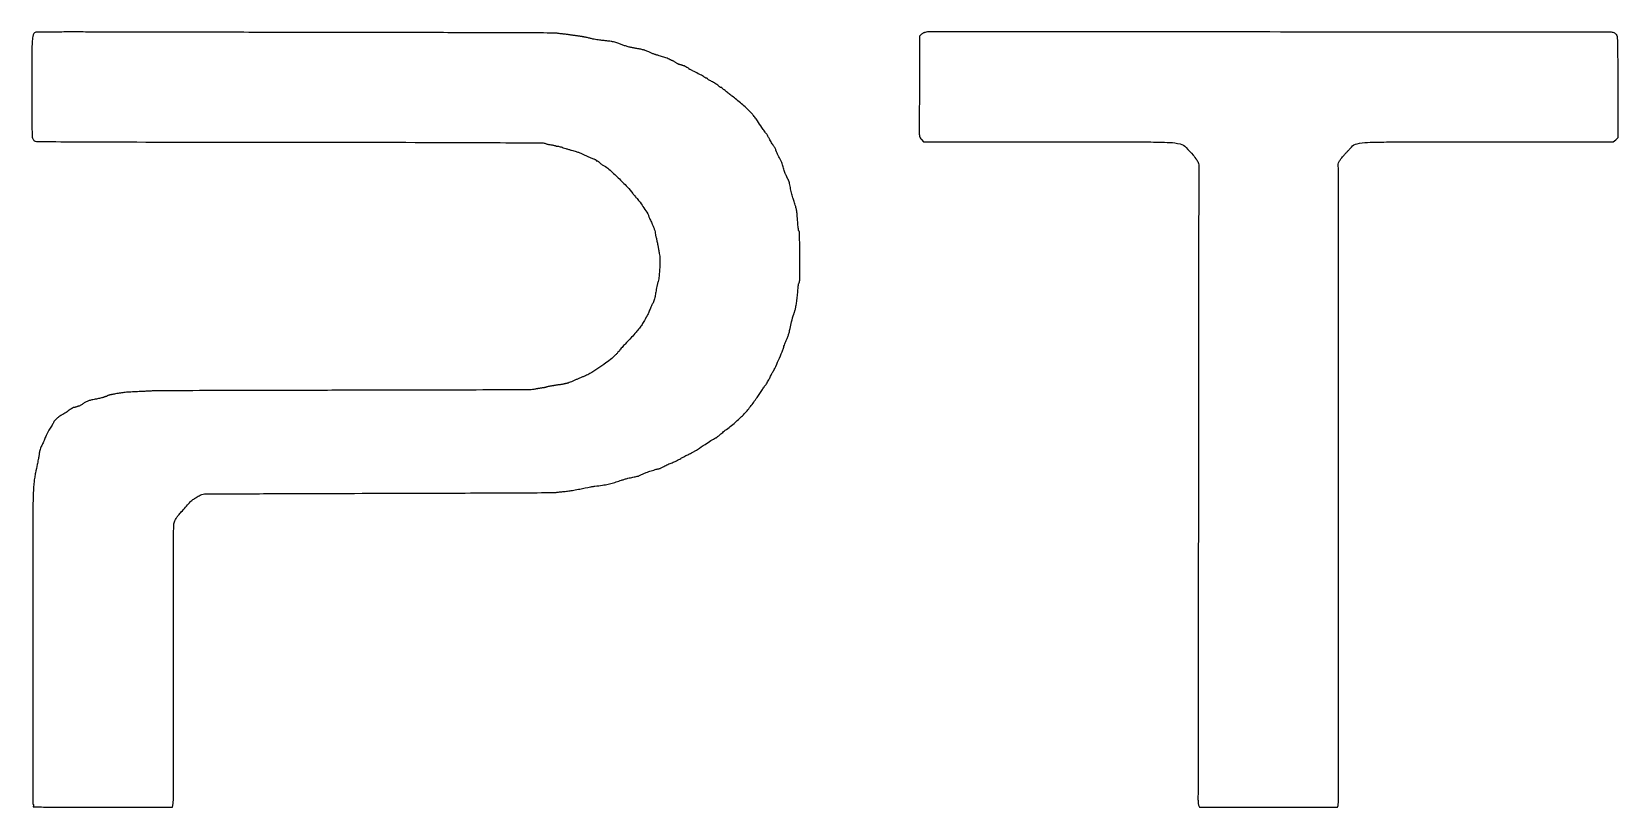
# Model space of a CAD drawing. Extents: x 153 to 7594, y 148 to 3762.
# Drawn here: x 2929 to 4996, y 148 to 1159 of the extents above; entities that cross this region are included whole.
import ezdxf

# ---------------------------------------------------------------- set-up
doc = ezdxf.new("R2010")
doc.units = 0

msp = doc.modelspace()

# ---------------------------------------------------------------- linework, layer by layer
for points in [[(2933.092419, 1157.628946, 0.230525), (2930.392306, 1154.407425, 0.045066), (2929.195176, 1146.714078, 0.014916), (2928.668486, 1131.439033, 0.000968), (2928.54861, 1087.056694, 0.0012), (2928.588759, 1062.50342, 0.001881), (2928.753386, 1041.390485, 0.000481), (2928.984303, 1022.948791, 0.071176), (2929.313981, 1020.847086, 0.036365), (2929.753445, 1019.715401, 0.02531), (2930.403257, 1018.507937, 0.025628), (2931.149173, 1017.407186, 0.047141), (2931.879119, 1016.609396, 0.184149), (2934.589735, 1015.553845, 0.000315), (2985.246909, 1015.224565, 0.001104), (3065.275735, 1014.931434, 0.000108), (3258.565138, 1014.691745, -0.000141), (3452.324829, 1014.438543, -0.00121), (3539.026972, 1014.090943, -0.00041), (3594.894108, 1013.685952, -0.137228), (3598.995051, 1012.503059, 0.082415), (3599.566409, 1012.268789, 0.008449), (3601.000137, 1011.966554, 0.010357), (3602.733334, 1011.668768, 0.008092), (3604.626153, 1011.415038, -0.012867), (3606.5784, 1011.13434, -0.013313), (3608.491427, 1010.756181, -0.013121), (3610.1274, 1010.341889, -0.054336), (3611.071751, 1009.9616, 0.031097), (3611.743254, 1009.654266, 0.042102), (3612.383764, 1009.468074, 0.048322), (3612.910263, 1009.414092, 0.200369), (3613.199697, 1009.53303, -0.260286), (3613.598192, 1009.645949, -0.005396), (3615.674707, 1009.129117, -0.011171), (3618.138981, 1008.428314, -0.007109), (3620.975567, 1007.50831, 0.005971), (3624.256024, 1006.436088, 0.00385), (3628.080919, 1005.268551, 0.003869), (3631.839657, 1004.18435, 0.007276), (3634.894388, 1003.376518, -0.020248), (3637.96039, 1002.480013, -0.010128), (3641.762726, 1001.112631, -0.010038), (3645.646689, 999.536297, -0.014595), (3649, 997.978841, 0.006445), (3652.146475, 996.454623, 0.006047), (3655.398438, 994.978434, 0.006029), (3658.314424, 993.738791, 0.02064), (3660.25, 993.035235, -0.022275), (3661.686455, 992.507781, -0.032135), (3662.898438, 991.906253, -0.033311), (3663.778226, 991.315217, -0.232207), (3664, 990.863431, 0.097686), (3664.06581, 990.529802, 0.175171), (3664.251051, 990.325429, 0.170381), (3664.528465, 990.283468, 0.0918), (3664.85464, 990.410163, -0.239198), (3665.337836, 990.450847, -0.043674), (3666.161867, 990.029293, -0.03856), (3667.12484, 989.316441, -0.026395), (3668.10464, 988.371862, 0.032332), (3669.303186, 987.243526, 0.01603), (3670.955552, 985.964991, 0.015838), (3672.760113, 984.744142, 0.022353), (3674.446176, 983.782277, -0.066398), (3680.481761, 979.596754, -0.007583), (3692.584714, 968.228673, -0.009627), (3704.436836, 956.302387, -0.030753), (3711.674744, 947.736036, 0.009607), (3712.742587, 946.358047, 0.004383), (3714.187451, 944.597548, 0.004338), (3715.742589, 942.768687, 0.005957), (3717.174744, 941.153074, -0.028846), (3721.023528, 936.388906, -0.009359), (3726.162245, 928.927759, -0.006971), (3730.998858, 921.389649, -0.071157), (3732.490061, 918, 0.02952), (3732.95943, 916.635889, 0.006276), (3733.944557, 914.325, 0.006545), (3735.15688, 911.671876, 0.006181), (3736.460965, 909, -0.01768), (3738.258545, 905.091533, -0.020946), (3739.667095, 901.278221, -0.022753), (3740.642225, 897.705502, -0.034658), (3741.127883, 894.527833, 0.03331), (3741.181244, 894.172279, 0.000697), (3741.565693, 892.42816, 0.001619), (3742.024772, 890.390416, 0.00109), (3742.561657, 888.066113, -0.003), (3743.135558, 885.537546, -0.002601), (3743.707671, 882.879246, -0.002617), (3744.200675, 880.466357, -0.007663), (3744.506241, 878.796492, 0.002786), (3744.793353, 877.136178, 0.000988), (3745.22202, 874.764076, 0.000981), (3745.702993, 872.161154, 0.001155), (3746.168984, 869.698234, -0.045605), (3746.864803, 862.632096, -0.012554), (3746.662435, 851.450578, -0.012719), (3745.8925, 840.251184, -0.04235), (3744.582538, 833, 0.005324), (3743.442453, 828.585367, 0.009655), (3742.618531, 824.948237, 0.008186), (3741.852896, 820.903757, 0.002779), (3740.868858, 815, -0.020384), (3740.303942, 812.218412, -0.015686), (3739.470055, 809.234375, -0.015945), (3738.512501, 806.490407, -0.036024), (3737.576284, 804.5, 0.014347), (3736.551081, 802.545031, 0.006372), (3735.306756, 799.9125, 0.006301), (3734.059055, 797.089816, 0.008462), (3733.004537, 794.5, -0.00955), (3732.015952, 792.087153, -0.010621), (3730.96867, 789.798745, -0.010027), (3729.997326, 787.888835, -0.053317), (3729.339519, 786.921259, 0.018912), (3728.826714, 786.268354, 0.022247), (3728.393484, 785.612096, 0.021856), (3728.08081, 785.033284, 0.113378), (3728, 784.681488, -0.130191), (3727.880216, 784.229255, -0.00275), (3726.715021, 782.209937, -0.006184), (3725.301963, 779.859123, -0.004105), (3723.625604, 777.195955, -0.021758), (3720.230626, 772.374713, -0.013701), (3715.875226, 767.037284, -0.01006), (3709.955759, 760.448594, -0.003892), (3701.5, 751.549344, 0.008741), (3699.720786, 749.640069, 0.005244), (3697.671917, 747.314281, 0.005249), (3695.681462, 744.956856, 0.009108), (3694.08525, 742.952323, -0.021704), (3692.331426, 740.860225, -0.009086), (3689.7995, 738.192245, -0.00897), (3686.983412, 735.43166, -0.01151), (3684.290643, 733, -0.02217), (3676.679793, 727.005651, -0.009791), (3666.133855, 719.740764, -0.008327), (3655.740026, 713.122697, -0.05056), (3650, 710.354885, 0.009392), (3647.691436, 709.467302, 0.002947), (3644.268529, 708.053381, 0.002943), (3640.465667, 706.429813, 0.003254), (3636.807757, 704.814248, -0.004818), (3633.322926, 703.288134, -0.005925), (3630.040928, 701.934115, -0.004967), (3627.262642, 700.858111, -0.042354), (3625.977872, 700.495738, 0.005734), (3625.037572, 700.303446, 0.00396), (3623.977566, 700.065175, 0.003993), (3622.96201, 699.819865, 0.00816), (3622.170115, 699.608085, -0.022351), (3621.24476, 699.388544, -0.005171), (3619.668721, 699.105158, -0.005329), (3617.845305, 698.816676, -0.005189), (3616, 698.564395, 0.002857), (3614.121425, 698.316486, 0.00265), (3612.198162, 698.041097, 0.002642), (3610.489697, 697.777982, 0.008905), (3609.37672, 697.580165, -0.004231), (3608.306574, 697.379624, -0.001515), (3606.777527, 697.111238, -0.001502), (3605.098878, 696.827022, -0.001777), (3603.51003, 696.56872, 0.008124), (3602.022489, 696.307467, 0.010099), (3600.648998, 696.014289, 0.008571), (3599.510931, 695.726555, 0.072324), (3599.02705, 695.516718, -0.078113), (3598.538101, 695.311337, -0.008796), (3597.360942, 695.042947, -0.010495), (3595.93887, 694.775959, -0.008344), (3594.39374, 694.545738, 0.004449), (3592.7199, 694.309652, 0.003493), (3590.909411, 694.024897, 0.003531), (3589.229396, 693.736424, 0.008669), (3588, 693.494309, -0.007729), (3586.734331, 693.242577, -0.002725), (3584.9125, 692.919668, -0.002704), (3582.906146, 692.586482, -0.003171), (3581, 692.292911, -0.035614), (3577.367354, 692.018954, -0.000049), (3507.46875, 691.740839, -0.000417), (3429.14437, 691.502181, -0.000257), (3337, 691.345759, 0.00023), (3244.336878, 691.193567, 0.000356), (3164.328125, 690.968434, 0.000103), (3094.712499, 690.708679, 0.011577), (3085.5, 690.459053, -0.000581), (3080.212378, 690.199325, -0.000403), (3074.234375, 689.91748, -0.000406), (3068.492617, 689.656088, -0.000837), (3064, 689.462761, 0.00588), (3055.519703, 689.012104, 0.011028), (3048.68, 688.416181, 0.012617), (3042.537404, 687.586885, 0.011498), (3036.25, 686.427019, -0.003397), (3035.041884, 686.183851, -0.002409), (3033.683384, 685.926788, -0.002431), (3032.383668, 685.693857, -0.005153), (3031.374285, 685.528718, 0.026304), (3030.424313, 685.331737, 0.015899), (3029.322428, 685.004304, 0.015909), (3028.245835, 684.608317, 0.026788), (3027.374285, 684.200311, -0.009111), (3026.620002, 683.814144, -0.011286), (3025.903696, 683.483564, -0.009717), (3025.294269, 683.232788, -0.078756), (3025, 683.168911, 0.060547), (3024.682435, 683.11194, 0.004822), (3023.867502, 682.852598, 0.006475), (3022.899464, 682.520267, 0.004919), (3021.846814, 682.131858, -0.025951), (3020.41433, 681.670733, -0.007079), (3018.108625, 681.093314, -0.007139), (3015.471298, 680.511999, -0.007375), (3012.846814, 680.012915, 0.012225), (3006.774542, 678.797043, 0.030293), (3002.419326, 677.532236, 0.036637), (2998.764805, 675.915776, 0.027466), (2995, 673.635396, -0.006248), (2993.239286, 672.46406, -0.009441), (2991.675, 671.492781, -0.00478), (2990.338603, 670.714761, -0.180812), (2990, 670.660154, 0.106621), (2989.688433, 670.655613, 0.010818), (2988.966814, 670.472393, 0.013147), (2988.108034, 670.209962, 0.010114), (2987.1849, 669.880199, -0.015658), (2986.207608, 669.543259, -0.014491), (2985.185723, 669.258559, -0.014657), (2984.261665, 669.058296, -0.04606), (2983.630183, 669, 0.126138), (2982.861933, 668.803056, 0.00833), (2980.861401, 667.661448, 0.011634), (2978.504485, 666.18874, 0.008412), (2975.945282, 664.443227, -0.006567), (2973.24664, 662.587979, -0.006336), (2970.46808, 660.78157, -0.006282), (2967.981234, 659.25267, -0.022937), (2966.350308, 658.376884, 0.059215), (2963.860221, 656.797547, 0.019354), (2960.592061, 653.918291, 0.013295), (2957.554148, 650.867517, 0.191464), (2957, 649.473433, -0.133234), (2956.891321, 649.072822, -0.002273), (2955.721888, 647.096722, -0.005625), (2954.316483, 644.80525, -0.003693), (2952.64898, 642.196783, 0.013917), (2950.827618, 639.215003, 0.009964), (2948.952192, 635.786829, 0.010073), (2947.295419, 632.44714, 0.021218), (2946.174112, 629.779658, -0.008761), (2945.180873, 627.241666, -0.005651), (2943.945887, 624.335641, -0.00568), (2942.673483, 621.520557, -0.010655), (2941.571091, 619.279658, 0.025854), (2940.573678, 617.086318, 0.01629), (2939.628379, 614.435274, 0.01635), (2938.867125, 611.760235, 0.028683), (2938.438995, 609.5, -0.009825), (2937.857226, 605.637572, -0.005732), (2937.015914, 601.030202, -0.003561), (2935.706817, 594.545501, -0.000896), (2933.47994, 584, 0.014458), (2932.390743, 578.047773, 0.011277), (2931.541493, 571.527592, 0.010261), (2930.919181, 564.346751, 0.007626), (2930.515973, 556.396815, 0.008787), (2930.087471, 532.394693, 0.000076), (2930.064246, 348.247528, 0.000008), (2930.072088, 154.242713, 0.091845), (2930.526144, 151.792465, -0.048191), (2930.727333, 151.0658, -0.043161), (2930.795729, 150.28636, -0.045686), (2930.731186, 149.571563, -0.093323), (2930.529596, 149.047887, 0.582989), (2930.824518, 148.510669, 0.000376), (2951.842463, 148.2511, 0.00223), (2979.209228, 148.055774, 0.000669), (3020.87971, 148), (3111.877454, 148), (3112.622603, 152.75, 0.010338), (3112.899324, 154.788403, 0.008363), (3113.114324, 156.985938, 0.008468), (3113.244433, 159.02047, 0.021529), (3113.250168, 160.5, -0.009513), (3113.201467, 162.916732, -0.00001), (3113.144509, 214.586701, -0.0001), (3113.093578, 272.369869, -0.000062), (3113.055593, 340.412174, -0.000153), (3113.040672, 456.638755, -0.002602), (3113.24683, 494.935062, -0.004049), (3113.640034, 515.974997, -0.107143), (3114.972084, 521.412174, -0.018138), (3115.923565, 523.196006, -0.011918), (3117.140538, 525.180451, -0.011996), (3118.419319, 527.057949, -0.022527), (3119.554698, 528.5, -0.003281), (3123.445491, 532.948859, -0.001332), (3128.801336, 538.960083, -0.000817), (3134.118109, 544.876083, -0.012903), (3135.982717, 546.839702, -0.047092), (3138.43328, 548.867757, -0.010148), (3143.054152, 551.874957, -0.009308), (3147.775672, 554.692468, -0.061272), (3150.309692, 555.754919, -0.067298), (3153.797189, 556.247187, -0.000114), (3214.478037, 556.58726, -0.000569), (3300.421724, 556.951413, -0.000109), (3456.5, 557.400983, 0.000306), (3515.014733, 557.592545, 0.000493), (3564.837609, 557.835239, 0.000067), (3609.160746, 558.100804, 0.035778), (3611.862073, 558.31099, -0.006544), (3613.597266, 558.548603, -0.002084), (3616.186428, 558.857743, -0.00208), (3619.074137, 559.17816, -0.002318), (3621.862073, 559.462707, 0.009188), (3628.39126, 560.219885, 0.010117), (3634.681007, 561.196643, 0.006575), (3642.82481, 562.741306, 0.00156), (3656.353183, 565.536037, -0.011812), (3657.336457, 565.718231, -0.003315), (3658.88012, 565.956211, -0.003341), (3660.629638, 566.202129, -0.003514), (3662.353183, 566.420343, 0.007794), (3672.059277, 567.73373, 0.015242), (3679.736078, 569.135187, 0.01777), (3686.475716, 570.831624, 0.016641), (3693.229136, 573.03524, -0.010722), (3696.751613, 574.230923, -0.006481), (3700.970529, 575.502939, -0.006491), (3705.195181, 576.658024, -0.011322), (3708.729136, 577.490207, 0.000019), (3711.843224, 578.149603, 0.000023), (3714.773514, 578.770335, 0.000019), (3717.242715, 579.29361, 0.000151), (3718.393465, 579.537887, 0.041524), (3719.421246, 579.84736, 0.008815), (3721.149574, 580.564074, 0.009167), (3723.128973, 581.469632, 0.008597), (3725.117058, 582.466028, -0.033322), (3729.060968, 584.204464, -0.008701), (3735.609301, 586.455834, -0.008718), (3742.234733, 588.478571, -0.033005), (3746.468124, 589.393682, 0.070072), (3747.099597, 589.579937, 0.006362), (3748.58989, 590.28055, 0.008148), (3750.35066, 591.17159, 0.006286), (3752.242139, 592.198394, -0.013138), (3754.471422, 593.369317, -0.007023), (3757.282646, 594.704205, -0.006987), (3760.192456, 595.987281, -0.010827), (3762.742139, 597.004694, 0.015395), (3765.347337, 598.071949, 0.008721), (3768.437129, 599.515406, 0.0087), (3771.503635, 601.080357, 0.014153), (3774.043833, 602.526648, -0.009342), (3776.517967, 603.967012, -0.006408), (3779.375426, 605.512152, -0.006461), (3782.166612, 606.929867, -0.013023), (3784.408977, 607.960983, 0.018722), (3786.720843, 609.056144, 0.007766), (3789.763016, 610.699845, 0.007671), (3792.971918, 612.563838, 0.009817), (3795.865143, 614.382657, -0.00171), (3805.90419, 620.923128, -0.003955), (3813.498158, 625.74897, -0.000912), (3819.712279, 629.613551, -0.587712), (3820, 629.453319, 0.60854), (3820.139433, 629.381181, 0.009813), (3821.040993, 630.046191, 0.013508), (3822.183956, 630.974573, 0.007279), (3823.543805, 632.176289, -0.009113), (3825.260011, 633.681749, -0.004258), (3827.534679, 635.571905, -0.004217), (3829.954882, 637.51461, -0.005892), (3832.153352, 639.207405, 0.016201), (3845.059981, 649.57607, 0.023456), (3855.698633, 659.608671, 0.024781), (3864.903584, 670.140856, 0.021678), (3873.466141, 682, -0.002257), (3877.041852, 687.380867, -0.002751), (3880.43895, 692.383525, -0.002309), (3883.338049, 696.561212, -0.019335), (3884.728669, 698.390724, 0.029037), (3885.841383, 699.915097, 0.010153), (3887.265704, 702.226898, 0.010043), (3888.733378, 704.839766, 0.011564), (3890.024613, 707.390724, -0.003075), (3891.212457, 709.839736, -0.003609), (3892.36941, 712.146025, -0.003181), (3893.373179, 714.080936, -0.0222), (3893.910814, 715, 0.034326), (3896.578568, 719.824989, 0.004333), (3901.522528, 730.668551, 0.004004), (3906.304982, 741.638829, 0.04027), (3907.886783, 746.370792, -0.019104), (3908.558226, 748.70309, -0.008242), (3909.621725, 751.758119, -0.008141), (3910.861638, 754.976275, -0.010677), (3912.103868, 757.870792, 0.017595), (3913.885641, 762.186255, 0.020408), (3915.264592, 766.410034, 0.014067), (3916.632817, 771.844968, 0.003779), (3918.49672, 780.549981, -0.002892), (3919.046195, 783.138623, -0.007576), (3919.479518, 784.988511, -0.006392), (3919.834458, 786.333424, -0.102255), (3920.048489, 786.75, 0.070301), (3920.141498, 786.905853, 0.012763), (3920.264244, 787.220313, 0.01352), (3920.389504, 787.59882, 0.011893), (3920.5, 788, -0.010232), (3920.614051, 788.419524, -0.008962), (3920.75, 788.853125, -0.009044), (3920.886909, 789.240359, -0.026436), (3921, 789.5, 0.024259), (3921.107777, 789.744528, 0.011044), (3921.225809, 790.073437, 0.010907), (3921.335202, 790.426271, 0.01473), (3921.417648, 790.75, -0.01949), (3921.541213, 791.216576, -0.001992), (3921.880985, 792.307813, -0.002485), (3922.297622, 793.60487, -0.001981), (3922.759548, 795, 0.031664), (3923.901165, 799.284665, 0.012053), (3924.965675, 805.377051, 0.010983), (3925.886459, 812.593403, 0.008463), (3926.584205, 820.5, -0.004596), (3926.866615, 824.009895, -0.006646), (3927.185877, 827.105467, -0.003692), (3927.508362, 829.704516, -0.102366), (3927.732404, 830.348397, 0.134073), (3929.024957, 834.977003, 0.001777), (3929.091271, 865.055669, 0.001802), (3928.942375, 895.107338, 0.131755), (3927.638657, 899.807761, -0.105766), (3927.456238, 900.354903, -0.002187), (3927.147881, 903.234155, -0.005017), (3926.83475, 906.61771, -0.003343), (3926.540838, 910.5, 0.004692), (3925.763387, 920.414161, 0.022741), (3925.014354, 926.007851, 0.029066), (3923.841869, 930.868381, 0.011039), (3921.667038, 937.5, -0.01687), (3920.137707, 942.35372, -0.008175), (3918.494923, 948.651854, -0.007801), (3916.918948, 955.595039, -0.008092), (3915.580861, 962.5, 0.052025), (3915.426096, 963.039865, 0.011026), (3915.039733, 963.940625, 0.011429), (3914.542586, 964.969531, 0.010633), (3913.987343, 966, -0.005942), (3913.439662, 966.993987, -0.007864), (3912.966141, 967.9125, -0.00587), (3912.592301, 968.689327, -0.074131), (3912.5, 969, 0.06901), (3912.413982, 969.300717, 0.00718), (3912.106404, 969.970021, 0.008807), (3911.712659, 970.759306, 0.006942), (3911.259619, 971.600073, -0.037931), (3910.687777, 972.839442, -0.007106), (3909.848133, 975.196169, -0.007569), (3908.945765, 977.985265, -0.00686), (3908.09685, 980.893063, 0.007825), (3907.228743, 983.845394, 0.007832), (3906.268903, 986.768245, 0.007701), (3905.352369, 989.291923, 0.030603), (3904.673097, 990.79299, -0.001355), (3901.182163, 997.442652, -0.007072), (3899.32089, 1001.138093, -0.008918), (3898.217362, 1003.515373, -0.103526), (3898.004185, 1004.513348, 0.116945), (3897.853462, 1005.137459, 0.008731), (3897.028776, 1006.693855, 0.011715), (3895.957843, 1008.529435, 0.008622), (3894.689519, 1010.513348, -0.007965), (3893.25528, 1012.750308, -0.005303), (3891.679954, 1015.357046, -0.005339), (3890.204918, 1017.919487, -0.010399), (3889.092954, 1020, 0.008932), (3888.120282, 1021.832806, 0.009092), (3887.088321, 1023.61875, 0.008911), (3886.136154, 1025.137612, 0.03673), (3885.478917, 1026, -0.022746), (3884.723186, 1026.936171, -0.003115), (3883.24917, 1028.96875, -0.003575), (3881.534241, 1031.401366, -0.003015), (3879.753073, 1034, 0.002421), (3873.925219, 1042.52425, 0.010996), (3870.398567, 1047.396666, 0.016543), (3867.3967, 1051.096726, 0.011695), (3863.795825, 1055.055691, 0.017358), (3859.470553, 1059.288788, 0.007532), (3853.444674, 1064.625845, 0.00752), (3846.976641, 1070.015987, 0.011315), (3841.164086, 1074.5, -0.008004), (3837.143315, 1077.559506, -0.006144), (3832.847413, 1081.024579, -0.002402), (3828.803522, 1084.402071, -0.113464), (3828.166667, 1085.25, 0.118187), (3827.946743, 1085.5372, 0.060692), (3827.560632, 1085.779687, 0.055215), (3827.078962, 1085.944252, 0.05478), (3826.571654, 1086, -0.113338), (3825.95803, 1086.140904, -0.034061), (3825.121003, 1086.61962, -0.03221), (3824.227019, 1087.302076, -0.029971), (3823.404988, 1088.109343, 0.051676), (3822.285121, 1089.1176, 0.013639), (3820.29709, 1090.484893, 0.013694), (3817.936744, 1091.924909, 0.013675), (3815.5, 1093.234263, -0.00876), (3813.177086, 1094.453183, -0.01253), (3811.164583, 1095.621069, -0.008451), (3809.542024, 1096.656002, -0.156808), (3809.166667, 1097.12492, 0.097088), (3808.958057, 1097.459499, 0.067055), (3808.611672, 1097.742945, 0.064413), (3808.18622, 1097.934596, 0.073781), (3807.745407, 1098, -0.087029), (3807.219004, 1098.092324, -0.03069), (3806.513305, 1098.397872, -0.029366), (3805.763112, 1098.836093, -0.030431), (3805.078741, 1099.354456, 0.043652), (3803.591159, 1100.42058, 0.01171), (3801.052239, 1101.84464, 0.006894), (3796.980064, 1103.933498, 0.001341), (3789.573524, 1107.57995, -0.009033), (3787.991573, 1108.389259, -0.009844), (3786.485102, 1109.233161, -0.009379), (3785.225303, 1110.003947, -0.047012), (3784.573524, 1110.511663, 0.060089), (3783.405087, 1111.373843, 0.0097), (3780.914088, 1112.722653, 0.010612), (3778.357391, 1113.975544, 0.04462), (3776.75, 1114.553641, -0.012471), (3776.426271, 1114.647083, -0.009258), (3776.073438, 1114.765757, -0.00937), (3775.744461, 1114.890229, -0.020802), (3775.5, 1115, 0.038711), (3774.976636, 1115.212849, 0.011204), (3774.139425, 1115.459472, 0.01126), (3773.186237, 1115.694297, 0.012259), (3772.25, 1115.878738, -0.076402), (3771.791581, 1116.031927, -0.006505), (3770.692188, 1116.615534, -0.008493), (3769.395209, 1117.354717, -0.006476), (3768, 1118.206197, 0.004275), (3766.622775, 1119.055043, 0.006048), (3765.38125, 1119.785321, 0.003625), (3764.326953, 1120.378323, 0.082202), (3764, 1120.494374, -0.064164), (3763.678148, 1120.595769, -0.003923), (3762.765625, 1121.026696, -0.00579), (3761.685566, 1121.562642, -0.00425), (3760.5, 1122.180915, 0.034487), (3757.646434, 1123.456106, 0.00561), (3751.924011, 1125.48089, 0.006466), (3746.052405, 1127.400213, 0.019669), (3742, 1128.494177, -0.029681), (3741.154564, 1128.74066, -0.005367), (3739.61875, 1129.307829, -0.005768), (3737.832831, 1130.012936, -0.005195), (3736, 1130.783426, 0.002107), (3732.543956, 1132.261469, 0.004645), (3729.888761, 1133.354844, 0.005763), (3727.862645, 1134.140257, 0.018894), (3726.5, 1134.592581, 0.009756), (3724.415265, 1135.154329, 0.007416), (3722.110525, 1135.691204, 0.00754), (3719.871759, 1136.142583, 0.01311), (3718, 1136.440145, -0.016865), (3715.655741, 1136.830891, -0.003053), (3711.333584, 1137.729544, -0.003207), (3707.011126, 1138.684873, -0.014357), (3704.5, 1139.33315, -0.007291), (3702.133958, 1140.05454, -0.007385), (3699.800149, 1140.84167, -0.00761), (3697.566027, 1141.670586, -0.009247), (3695.5, 1142.51741, 0.01747), (3693.318984, 1143.369754, 0.012422), (3690.821313, 1144.177466, 0.011366), (3688.039896, 1144.932884, 0.008981), (3685, 1145.627062, 0.017273), (3683.345803, 1145.914429, 0.002554), (3679.98346, 1146.362063, 0.0025), (3675.571769, 1146.904072, 0.001259), (3670, 1147.546118, -0.007097), (3666.549185, 1147.984642, -0.005607), (3662.828991, 1148.553775, -0.005256), (3659.477089, 1149.141351, -0.022466), (3657.5, 1149.602125, 0.007573), (3655.580036, 1150.110307, 0.004399), (3653.260578, 1150.665166, 0.004401), (3650.935703, 1151.178241, 0.007691), (3649, 1151.55659, -0.00163), (3647.896945, 1151.758343, -0.001119), (3646.646875, 1151.994096, -0.001128), (3645.444153, 1152.226522, -0.002293), (3644.5, 1152.415689, 0.011963), (3643.412202, 1152.611835, 0.002956), (3641.61875, 1152.880251, 0.003023), (3639.560937, 1153.16312, 0.003023), (3637.5, 1153.421069, -0.003276), (3635.329669, 1153.693824, -0.002447), (3632.940625, 1154.021886, -0.002473), (3630.692706, 1154.353142, -0.005637), (3629, 1154.630705, 0.008269), (3627.339335, 1154.894048, 0.003998), (3625.20625, 1155.178857, 0.003964), (3622.978369, 1155.440288, 0.005686), (3621, 1155.633817, -0.00599), (3619.021632, 1155.828562, -0.004174), (3616.79375, 1156.093695, -0.004211), (3614.660691, 1156.383897, -0.0087), (3613, 1156.653672, 0.043706), (3610.143148, 1156.914611, 0.000029), (3531.06875, 1157.204927, 0.000355), (3442.962607, 1157.460795, 0.000217), (3339, 1157.643834, -0.000054), (3230.540517, 1157.799466, -0.000065), (3128.357802, 1157.970345, -0.000056), (3042.214449, 1158.135102, -0.000426), (3001.77124, 1158.251369, 0.001231), (2976.050327, 1158.283865, 0.001966), (2954.071223, 1158.171093, 0.000378), (2934.701661, 1157.980923, 0.102738)], [(4092.35033, 1157.801529, 0.043796), (4091.180775, 1157.376122, 0.023336), (4089.816218, 1156.660407, 0.02305), (4088.480614, 1155.793335, 0.033084), (4087.391096, 1154.89769), (4085.043588, 1152.692321), (4084.968164, 1092.59616, -0.000123), (4084.933263, 1069.345583, -0.000191), (4084.890543, 1049.271997, -0.000055), (4084.844793, 1031.80289, -0.006225), (4084.809837, 1029.5, 0.015107), (4084.820913, 1025.213568, 0.05143), (4085.197828, 1022.450307, 0.069302), (4086.055815, 1020.281553, 0.046134), (4087.58364, 1018.082969), (4090.16728, 1015.012487), (4256.170657, 1015.011869, -0.000255), (4383.209065, 1014.946553, -0.010119), (4411.214878, 1014.351019, -0.050567), (4424.657808, 1012.421696, -0.146639), (4432.655845, 1007.683824, -0.007044), (4441.534355, 997.7769, -0.030471), (4446.349249, 991.517536, -0.054092), (4448.724791, 987.028157, -0.149234), (4449.015928, 983.5, 0.053207), (4448.926063, 982.668329, 0.000001), (4448.768511, 863.384375, 0.000083), (4448.617042, 731.940952, 0.00005), (4448.478767, 576, -0.000054), (4448.338753, 419.579743, -0.000088), (4448.18199, 286.559375, -0.000011), (4448.018885, 167.918316, -0.007187), (4447.917664, 161.5, 0.013725), (4447.908868, 158.235564, 0.014597), (4448.081307, 155.042187, 0.014312), (4448.387843, 152.31084, 0.063002), (4448.813474, 150.75), (4449.950498, 148), (4539.866841, 148), (4629.783184, 148), (4630.383612, 150.392296, 0.061469), (4630.84837, 154.147989, 0.000003), (4630.985739, 565.962009, 0.000005), (4631.116752, 976.37022, 0.034786), (4630.657007, 983, -0.085241), (4630.755621, 986.150352, -0.069366), (4631.882763, 989.338008, -0.047826), (4634.269012, 993.028601, -0.016677), (4638.363463, 997.861251, 0.000451), (4640.951315, 1000.722071, 0.000394), (4643.652569, 1003.718418, 0.000396), (4646.089225, 1006.429868, 0.001182), (4647.751667, 1008.291575, -0.158008), (4655.20594, 1012.667366, -0.044801), (4668.714232, 1014.403896, -0.009359), (4696.957173, 1014.957299, -0.000244), (4822.931383, 1015.005877), (4988.917587, 1014.988743), (4992.208793, 1017.878459), (4995.5, 1020.768174), (4995.359076, 1085.634087, 0.001017), (4995.234586, 1115.225916, 0.003036), (4994.985203, 1135.47722, 0.001506), (4994.661524, 1150.601432, 0.087965), (4994.114809, 1153.300021, 0.06018), (4993.482685, 1154.469369, 0.045917), (4992.536121, 1155.576064, 0.046148), (4991.410139, 1156.485168, 0.062976), (4990.243382, 1157.065001, 0.083842), (4985.315454, 1157.901456, 0.000005), (4541.65366, 1158.270141, 0.000007), (4098.655248, 1158.627509, 0.065622)]]:
    msp.add_lwpolyline(points, format="xyb", close=True)

doc.saveas('drawing.dxf')
